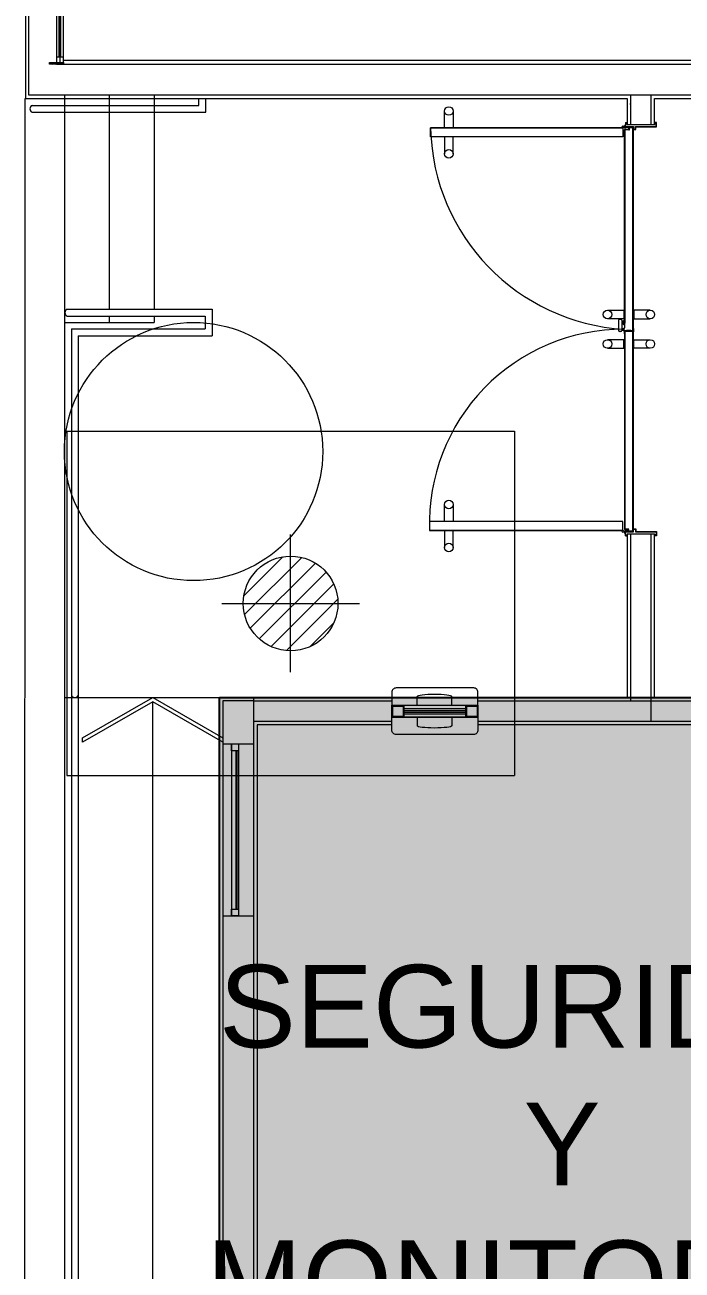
# Model space of a CAD drawing. Header units: millimetres. Extents: x 14 to 290, y 66 to 213.
# Drawn here: x 19.92 to 23.73, y 190.41 to 197.64 of the extents above; entities that cross this region are included whole.
import ezdxf

# ---------------------------------------------------------------- set-up
doc = ezdxf.new("R2010")
doc.units = ezdxf.units.MM
doc.linetypes.add('HIDDEN', pattern=[9.525, 6.35, -3.175])
for name, color, linetype, lineweight in [('OCASA_TODAS_r08$0$A_VENTANAS', 252, 'Continuous', 20), ('OCASA_TODAS_r08$0$CARP-BARRIDO', 252, 'Continuous', 15), ('OCASA_TODAS_r08$0$CARP-HERRAJES', 252, 'Continuous', 15), ('OCASA_TODAS_r08$0$CARP-HOJA', 252, 'Continuous', 20), ('OCASA_TODAS_r08$0$CARP-MARCO', 252, 'Continuous', 20), ('OCASA_TODAS_r08$0$CARPINTERIA', 252, 'Continuous', 15), ('OCASA_TODAS_r08$0$CGC COLUMNAS', 252, 'Continuous', 20), ('OCASA_TODAS_r08$0$CGC COLUMNAS EJES', 252, 'Continuous', 20), ('OCASA_TODAS_r08$0$CGC COLUMNAS HATCH', 252, 'Continuous', 20), ('OCASA_TODAS_r08$0$CGC VIGAS', 252, 'HIDDEN', 15), ('OCASA_TODAS_r08$0$MURO BLOQUE CEMENTO 12', 252, 'Continuous', 20), ('OCASA_TODAS_r08$0$MURO CEMENTO DE 12', 252, 'Continuous', 20), ('OCASA_TODAS_r08$0$MURO CERAMICO DE 12', 252, 'Continuous', 20), ('OCASA_TODAS_r08$0$MURO CERAMICO DE 18', 252, 'Continuous', 20), ('OCASA_TODAS_r08$0$RAMPA', 252, 'Continuous', 15), ('OCASA_TODAS_r08$0$REVOQUES', 251, 'Continuous', 15), ('OCASA_TODAS_r08$0$VEREDA', 251, 'Continuous', 15), ('OCASA_TODAS_r08$0$VIDRIO', 251, 'Continuous', 20)]:
    doc.layers.add(name, color=color, linetype=linetype, lineweight=lineweight)
doc.styles.add('IRI-OCASA-Layout R 9$0$Standard', font='arial.ttf')

# ---------------------------------------------------------------- blocks, each defined once
blk = doc.blocks.new('OCASA_TODAS_r08$0$EJES_DE_LA_COLUMNA')
at = {"layer": 'OCASA_TODAS_r08$0$CGC COLUMNAS EJES'}
for p, q in [((0, -0.5), (0, 0.5)), ((-0.5, 0), (0.5, 0))]:
    blk.add_line(p, q, dxfattribs=at)
blk = doc.blocks.new('OCASA_TODAS_r08$0$Estructura PB para Arquitectura')
at = {"layer": 'OCASA_TODAS_r08$0$CGC COLUMNAS'}
blk.add_circle((1099.658554, 421.178705, -0.000029), 0.275, dxfattribs=at)
at = {"layer": 'OCASA_TODAS_r08$0$CGC COLUMNAS HATCH'}
for p, q in [((1099.387176, 421.223188, -0.000029), (1099.614072, 421.450084, -0.000029)), ((1099.391246, 421.114121, -0.000029), (1099.723138, 421.446014, -0.000029)), ((1099.424536, 421.034274, -0.000029), (1099.802986, 421.412723, -0.000029)), ((1099.476232, 420.972833, -0.000029), (1099.864427, 421.361028, -0.000029)), ((1099.544849, 420.928313, -0.000029), (1099.908946, 421.29241, -0.000029)), ((1099.634438, 420.904765, -0.000029), (1099.932495, 421.202822, -0.000029)), ((1099.770197, 420.927387, -0.000029), (1099.909873, 421.067062, -0.000029))]:
    blk.add_line(p, q, dxfattribs=at)
at = {"layer": 'OCASA_TODAS_r08$0$CGC VIGAS', "lineweight": 9}
for p, q in [((1098.358345, 422.178589, -0.000029), (1100.958882, 422.178821, -0.000029)), ((1098.358345, 422.178589, -0.000029), (1098.358345, 420.178727, -0.000029)), ((1100.958882, 422.178821, -0.000029), (1100.958882, 420.17896, -0.000029)), ((1099.94114, 421.278928, -0.000029), (1099.941318, 421.278928, -0.000029)), ((1098.358345, 420.178727, -0.000029), (1100.958882, 420.17896, -0.000029))]:
    blk.add_line(p, q, dxfattribs=at)
at = {"layer": 'OCASA_TODAS_r08$0$CGC COLUMNAS EJES', "xscale": 0.8, "yscale": 0.8}
blk.add_blockref('OCASA_TODAS_r08$0$EJES_DE_LA_COLUMNA', (1099.658554, 421.178705, -0.000029), dxfattribs=at)
blk = doc.blocks.new('OCASA_TODAS_r08$0$sw6546456456')
for points in [[(-345.677484, -236.797996), (-344.677484, -236.797996)], [(-345.677484, -236.817996), (-345.677484, -236.797996), (-345.637484, -236.797996), (-345.637484, -236.817996)], [(-344.717484, -236.804996), (-345.637484, -236.804996)], [(-344.717484, -236.810996), (-345.637484, -236.810996)], [(-345.637484, -236.817996), (-345.637484, -236.837996), (-345.677484, -236.837996), (-345.677484, -236.817996)], [(-345.677484, -236.837996), (-344.677484, -236.837996)]]:
    blk.add_lwpolyline(points)
at = {"elevation": -0.000073}
for points in [[(-344.717484, -236.817996), (-344.717484, -236.797996), (-344.677484, -236.797996), (-344.677484, -236.817996)], [(-344.677484, -236.817996), (-344.677484, -236.837996), (-344.717484, -236.837996), (-344.717484, -236.817996)]]:
    blk.add_lwpolyline(points, dxfattribs=at)
blk = doc.blocks.new('OCASA_TODAS_r08$0$FACHADA 2 31_07_2014')
at = {"color": 4}
blk.add_lwpolyline([(-130.948301, -1087.56016), (-130.948301, -1087.52016), (-130.988301, -1087.52016), (-130.988301, -1087.56016)], close=True, dxfattribs=at)
at = {"layer": 'OCASA_TODAS_r08$0$CARP-HOJA'}
for p, q in [((-130.973301, -1087.52016), (-130.973301, -1086.406827)), ((-130.963301, -1087.52016), (-130.963301, -1086.406827))]:
    blk.add_line(p, q, dxfattribs=at)
at = {"layer": 'OCASA_TODAS_r08$0$CARPINTERIA'}
for points in [[(-130.988301, -1084.07666), (-130.988301, -1087.56016)], [(-130.948301, -1087.56016), (-130.948301, -1084.07666)]]:
    blk.add_lwpolyline(points, dxfattribs=at)
at = {"layer": 'OCASA_TODAS_r08$0$VIDRIO'}
for p, q in [((-130.969551, -1087.52016), (-130.969551, -1086.406827)), ((-130.967051, -1087.52016), (-130.967051, -1086.406827))]:
    blk.add_line(p, q, dxfattribs=at)

msp = doc.modelspace()

# ---------------------------------------------------------------- hatches: boundary and pattern name
h = msp.add_hatch(color=50)
h.dxf.hatch_style = 1
h.paths.add_polyline_path([(21.0453, 193.7332), (25.0257, 193.7332), (25.0257, 188.5956), (21.0453, 188.5956)])
at = {"layer": 'OCASA_TODAS_r08$0$CARP-HERRAJES'}
h = msp.add_hatch(dxfattribs=at)
h.set_pattern_fill('ANSI31', color=256, scale=0.001, style=0)
h.set_pattern_definition([(45, (9.3581322, 131.6133455), (-0.00224506403, 0.00224506403), [])])
h.paths.add_polyline_path([(20.1387, 197.4222), (20.0587, 197.4222), (20.0587, 197.4122), (20.1387, 197.4122)])

# ---------------------------------------------------------------- linework, layer by layer
at = {"color": 50}
msp.add_lwpolyline([(21.0453, 193.7332), (25.0257, 193.7332), (25.0257, 188.5956), (21.0453, 188.5956)], close=True, dxfattribs=at)
at = {"layer": 'OCASA_TODAS_r08$0$A_VENTANAS'}
for p, q in [((20.9258, 197.1722), (20.9258, 197.2122)), ((20.9658, 197.1322), (20.9658, 197.2122)), ((19.9582, 197.1722), (20.9258, 197.1722)), ((19.9582, 197.1322), (20.9658, 197.1322)), ((20.1611, 195.9887), (21.0029, 195.9887)), ((20.1611, 195.9487), (20.9629, 195.9487)), ((20.9629, 195.9487), (20.9629, 195.8745)), ((21.0029, 195.9887), (21.0029, 195.8345)), ((20.1853, 195.8745), (20.9629, 195.8745)), ((20.1853, 195.8745), (20.1853, 188.2338)), ((20.2253, 195.8345), (21.0029, 195.8345)), ((20.2253, 195.8345), (20.2253, 188.2338))]:
    msp.add_line(p, q, dxfattribs=at)
for centre, start, end in [((19.9662, 197.1522), 111.74213, 248.25787), ((20.1691, 195.9687), 111.74213, 248.25787), ((20.2053, 193.754), 201.74213, 338.25787)]:
    msp.add_arc(centre, 0.0215, start, end, dxfattribs=at)
at = {"layer": 'OCASA_TODAS_r08$0$CARP-BARRIDO'}
for p, q in [((22.3522, 197.0413), (22.3522, 197.1396)), ((22.4022, 197.1396), (22.4022, 197.0413)), ((23.3877, 197.0413), (22.2716, 197.0413)), ((22.3522, 196.9893), (22.3522, 196.8909)), ((22.4022, 196.8909), (22.4022, 196.9893)), ((22.3522, 194.7551), (22.3522, 194.8535)), ((22.4022, 194.8535), (22.4022, 194.7551)), ((23.3877, 194.7031), (22.2653, 194.7031)), ((22.3522, 194.7031), (22.3522, 194.6048)), ((22.4022, 194.6048), (22.4022, 194.7031))]:
    msp.add_line(p, q, dxfattribs=at)
for points in [[(23.3877, 196.9893), (22.2716, 196.9893), (22.2716, 197.0413), (23.3877, 197.0413)], [(23.3877, 194.7551), (22.2653, 194.7551), (22.2653, 194.7031), (23.3877, 194.7031)]]:
    msp.add_lwpolyline(points, close=True, dxfattribs=at)
for centre in [(22.3772, 197.1396), (22.3772, 196.8909), (22.3772, 194.8535), (22.3772, 194.6048)]:
    msp.add_circle(centre, 0.025, dxfattribs=at)
for centre, radius, start, end in [((23.4691, 197.0678), 1.1979, 181.51041, 266.45351), ((23.3935, 194.7435), 1.1287, 89.92039, 181.79705)]:
    msp.add_arc(centre, radius, start, end, dxfattribs=at)
at = {"layer": 'OCASA_TODAS_r08$0$CARP-HERRAJES'}
msp.add_lwpolyline([(20.0587, 197.4222), (20.1387, 197.4222), (20.1387, 197.4122), (20.0587, 197.4122)], close=True, dxfattribs=at)
at = {"layer": 'OCASA_TODAS_r08$0$CARP-HOJA'}
for p, q in [((23.2995, 195.9831), (23.3995, 195.9831)), ((23.3945, 195.9831), (23.3945, 195.9331)), ((23.5482, 195.9831), (23.4482, 195.9831)), ((23.4532, 195.9831), (23.4532, 195.9331)), ((23.3995, 195.9331), (23.2995, 195.9331)), ((23.3633, 195.9239), (23.3633, 195.8646)), ((23.3768, 195.9289), (23.3683, 195.9289)), ((23.3818, 195.9239), (23.3818, 195.8646)), ((23.3818, 195.8771), (23.3932, 195.8771)), ((23.3952, 195.9233), (23.3952, 195.8983)), ((23.4482, 195.9331), (23.5482, 195.9331)), ((23.3995, 195.8113), (23.2995, 195.8113)), ((23.3768, 195.8596), (23.3683, 195.8596)), ((23.3818, 195.8671), (23.3932, 195.8671)), ((23.3945, 195.7613), (23.3945, 195.8113)), ((23.4482, 195.8113), (23.5482, 195.8113)), ((23.4532, 195.7613), (23.4532, 195.8113)), ((23.2995, 195.7613), (23.3995, 195.7613)), ((23.5482, 195.7613), (23.4482, 195.7613))]:
    msp.add_line(p, q, dxfattribs=at)
for points in [[(23.3982, 195.9081), (23.3982, 197.0299, -0.414214), (23.3998, 197.0315), (23.4242, 197.0315), (23.4242, 197.0299), (23.3998, 197.0299), (23.3998, 195.9081)], [(23.402, 197.0547), (23.402, 197.0436), (23.4466, 197.0436, -0.414214), (23.447, 197.0432), (23.447, 197.0322)], [(23.4032, 197.0547), (23.4032, 197.0448), (23.4466, 197.0448, -0.414214), (23.4482, 197.0432), (23.4482, 197.0322)], [(23.4465, 195.8623), (23.4466, 197.0449), (23.4258, 197.0449), (23.4258, 197.0275), (23.4242, 197.0275), (23.4242, 197.0449, -0.414214), (23.4258, 197.0465), (23.4466, 197.0465, -0.414214), (23.4482, 197.0449), (23.4482, 195.8622)], [(23.3982, 197.0183), (23.3982, 195.882), (23.3953, 195.8771, 0.137265), (23.395, 195.8763), (23.395, 195.8607, 0.9375), (23.3982, 195.8607), (23.3982, 195.8607), (23.4467, 195.8607, 0.414214), (23.4482, 195.8622), (23.4482, 195.8622)], [(23.3966, 195.8608), (23.3966, 195.8758, -0.137265), (23.3969, 195.8767), (23.3996, 195.8812, 0.137265), (23.3998, 195.882), (23.3998, 197.0178)], [(23.4465, 195.8752), (23.4465, 195.8623), (23.3982, 195.8623, 0.414214), (23.3966, 195.8607)], [(23.3982, 195.8458), (23.3982, 195.8591, -0.414214), (23.3998, 195.8607), (23.4482, 195.8607), (23.4482, 195.8752, -0.9375), (23.4514, 195.8752), (23.4514, 195.8596, -0.137265), (23.4512, 195.8588), (23.4482, 195.8539), (23.4482, 194.6954)], [(23.4466, 194.6954), (23.4466, 195.8539, -0.137265), (23.4469, 195.8548), (23.4496, 195.8593, 0.137265), (23.4498, 195.8601), (23.4498, 195.8751)], [(23.3982, 195.8458), (23.3982, 194.7104, 0.414214), (23.3998, 194.7088), (23.4242, 194.7088), (23.4242, 194.7104), (23.3998, 194.7104)], [(23.4498, 195.8607, -0.414214), (23.4482, 195.8591), (23.3998, 195.8591), (23.3998, 194.7104)], [(23.402, 194.6897), (23.402, 194.7008), (23.4466, 194.7008, 0.414214), (23.447, 194.7012), (23.447, 194.7122)], [(23.4032, 194.6897), (23.4032, 194.6996), (23.4466, 194.6996, 0.414214), (23.4482, 194.7012), (23.4482, 194.7122)]]:
    msp.add_lwpolyline(points, format="xyb", dxfattribs=at)
msp.add_lwpolyline([(23.3994, 197.0547), (23.3994, 197.0338)], dxfattribs=at)
for points in [[(23.3982, 195.9233), (23.3982, 195.8983), (23.3952, 195.8983), (23.3932, 195.9003), (23.3932, 195.9213), (23.3952, 195.9233)], [(23.4355, 195.8623), (23.4355, 195.8643), (23.4105, 195.8643), (23.4105, 195.8623)]]:
    msp.add_lwpolyline(points, close=True, dxfattribs=at)
for centre in [(23.2995, 195.9581), (23.5482, 195.9581), (23.2995, 195.7863), (23.5482, 195.7863)]:
    msp.add_circle(centre, 0.025, dxfattribs=at)
for centre, radius, start, end in [((23.4007, 197.0547), 0.0025, 0, 180), ((23.4007, 197.0547), 0.0013, 0, 180), ((23.3683, 195.9239), 0.005, 90, 180), ((23.3768, 195.9239), 0.005, 0, 90), ((23.3683, 195.8646), 0.005, 180, 270), ((23.3768, 195.8646), 0.005, 270, 0), ((23.4007, 194.6897), 0.0025, 180, 0), ((23.4007, 194.6897), 0.0013, 180, 0)]:
    msp.add_arc(centre, radius, start, end, dxfattribs=at)
at = {"layer": 'OCASA_TODAS_r08$0$CARP-MARCO'}
for p, q in [((23.4032, 197.0722), (23.4032, 197.0472)), ((23.4032, 197.0722), (23.4132, 197.0722)), ((23.4032, 197.0472), (23.4482, 197.0472)), ((23.4048, 197.0706), (23.4048, 197.0488)), ((23.4116, 197.0706), (23.4048, 197.0706)), ((23.4048, 197.0488), (23.4498, 197.0488)), ((23.4116, 197.0622), (23.4116, 197.0706)), ((23.4132, 197.0622), (23.4116, 197.0622)), ((23.4132, 197.0722), (23.4132, 197.0622)), ((23.4482, 197.0472), (23.4482, 197.0322)), ((23.4482, 197.0322), (23.4632, 197.0322)), ((23.4498, 197.0488), (23.4498, 197.0338)), ((23.4498, 197.0338), (23.4616, 197.0338)), ((23.4616, 197.0338), (23.4616, 197.0488)), ((23.4616, 197.0488), (23.5816, 197.0488)), ((23.4632, 197.0322), (23.4632, 197.0472)), ((23.4632, 197.0472), (23.5832, 197.0472)), ((23.5832, 197.0722), (23.5732, 197.0722)), ((23.5732, 197.0722), (23.5732, 197.0622)), ((23.5732, 197.0622), (23.5748, 197.0622)), ((23.5748, 197.0622), (23.5748, 197.0706)), ((23.5748, 197.0706), (23.5816, 197.0706)), ((23.5816, 197.0488), (23.5816, 197.0706)), ((23.5832, 197.0472), (23.5832, 197.0722)), ((23.4032, 194.6722), (23.4032, 194.6972)), ((23.4032, 194.6972), (23.4482, 194.6972)), ((23.4032, 194.6722), (23.4132, 194.6722)), ((23.4048, 194.6738), (23.4048, 194.6956)), ((23.4048, 194.6956), (23.4498, 194.6956)), ((23.4116, 194.6738), (23.4048, 194.6738)), ((23.4132, 194.6822), (23.4116, 194.6822)), ((23.4116, 194.6822), (23.4116, 194.6738)), ((23.4132, 194.6722), (23.4132, 194.6822)), ((23.4482, 194.6972), (23.4482, 194.7122)), ((23.4482, 194.7122), (23.4632, 194.7122)), ((23.4498, 194.6956), (23.4498, 194.7106)), ((23.4498, 194.7106), (23.4616, 194.7106)), ((23.4616, 194.7106), (23.4616, 194.6956)), ((23.4616, 194.6956), (23.5816, 194.6956)), ((23.4632, 194.7122), (23.4632, 194.6972)), ((23.4632, 194.6972), (23.5832, 194.6972)), ((23.5732, 194.6722), (23.5732, 194.6822)), ((23.5732, 194.6822), (23.5748, 194.6822)), ((23.5832, 194.6722), (23.5732, 194.6722)), ((23.5748, 194.6822), (23.5748, 194.6738)), ((23.5748, 194.6738), (23.5816, 194.6738)), ((23.5816, 194.6956), (23.5816, 194.6738)), ((23.5832, 194.6972), (23.5832, 194.6722))]:
    msp.add_line(p, q, dxfattribs=at)
for centre, radius in [((23.3902, 197.0472), 0.006), ((23.3902, 197.0472), 0.005), ((23.3902, 194.6972), 0.006), ((23.3902, 194.6972), 0.005)]:
    msp.add_circle(centre, radius, dxfattribs=at)
at = {"layer": 'OCASA_TODAS_r08$0$CARPINTERIA'}
for p, q in [((22.1934, 193.6882), (22.1934, 193.7382)), ((22.395, 193.6882), (22.395, 193.7382)), ((22.1171, 193.6682), (22.4771, 193.6682)), ((22.1171, 193.6682), (22.4771, 193.6682)), ((22.1171, 193.6582), (22.4771, 193.6582)), ((22.1171, 193.6582), (22.4771, 193.6582)), ((22.1171, 193.6482), (22.4771, 193.6482)), ((22.1171, 193.6482), (22.4771, 193.6482)), ((22.1171, 193.6382), (22.4771, 193.6382)), ((22.1934, 193.6182), (22.1934, 193.5682)), ((22.395, 193.6182), (22.395, 193.5682))]:
    msp.add_line(p, q, dxfattribs=at)
for points in [[(22.0471, 193.6882), (22.5471, 193.6882), (22.5471, 193.7632, 0.414214), (22.5221, 193.7882), (22.0721, 193.7882, 0.414214), (22.0471, 193.7632)], [(22.0471, 193.6182), (22.5471, 193.6182), (22.5471, 193.5432, -0.414214), (22.5221, 193.5182), (22.0721, 193.5182, -0.414214), (22.0471, 193.5432)]]:
    msp.add_lwpolyline(points, format="xyb", close=True, dxfattribs=at)
for points in [[(22.0471, 193.6882), (22.1171, 193.6882), (22.1171, 193.6182), (22.0471, 193.6182)], [(22.0471, 193.6882), (22.5471, 193.6882), (22.5471, 193.6182), (22.0471, 193.6182)], [(22.0521, 193.6832), (22.1121, 193.6832), (22.1121, 193.6232), (22.0521, 193.6232)], [(22.4771, 193.6882), (22.5471, 193.6882), (22.5471, 193.6182), (22.4771, 193.6182)], [(22.4821, 193.6832), (22.5421, 193.6832), (22.5421, 193.6232), (22.4821, 193.6232)]]:
    msp.add_lwpolyline(points, close=True, dxfattribs=at)
msp.add_ellipse((22.2942, 193.7382), major_axis=(-0.1008, 0), ratio=0.124035, start_param=3.141593, end_param=6.283185, dxfattribs=at)
at = {"layer": 'OCASA_TODAS_r08$0$CARPINTERIA', "extrusion": (0, 0, -1)}
msp.add_ellipse((22.2942, 193.5682), major_axis=(-0.1008, 0), ratio=0.124035, start_param=3.141593, end_param=6.283185, dxfattribs=at)
at = {"layer": 'OCASA_TODAS_r08$0$MURO BLOQUE CEMENTO 12'}
for points in [[(23.4331, 197.2322), (23.4331, 197.0622), (23.5531, 197.0622), (23.5531, 197.2322)], [(23.5532, 193.5932), (23.5532, 194.6822), (23.4332, 194.6822), (23.4331, 193.7132)]]:
    msp.add_lwpolyline(points, dxfattribs=at)
at = {"layer": 'OCASA_TODAS_r08$0$MURO CEMENTO DE 12'}
msp.add_line((23.4331, 197.1783), (23.4331, 197.1836), dxfattribs=at)
for points in [[(22.0471, 193.5932), (21.2453, 193.5932), (21.2453, 193.7332)], [(21.2453, 193.7132), (22.0471, 193.7132)], [(22.5471, 193.7132), (23.5532, 193.7132)], [(23.5532, 193.5932), (22.5471, 193.5932)]]:
    msp.add_lwpolyline(points, dxfattribs=at)
at = {"layer": 'OCASA_TODAS_r08$0$MURO CERAMICO DE 12'}
msp.add_lwpolyline([(23.5532, 193.7132), (23.8142, 193.7132), (23.8142, 193.5932), (23.5532, 193.5932)], dxfattribs=at)
at = {"layer": 'OCASA_TODAS_r08$0$MURO CERAMICO DE 18'}
for p, q in [((21.0653, 193.464), (21.2453, 193.464)), ((21.0653, 192.464), (21.2453, 192.464))]:
    msp.add_line(p, q, dxfattribs=at)
for points in [[(24.7887, 208.4222), (20.1187, 208.4222), (20.1187, 197.4122), (26.7753, 197.4122), (26.7753, 197.2322), (19.9387, 197.2322), (19.9387, 208.6022), (24.7887, 208.6022)], [(21.2453, 193.7132), (21.2453, 193.7132), (21.0653, 193.7132), (21.0653, 188.3332), (21.2453, 188.3332), (21.2453, 193.7132), (21.2453, 193.7132), (21.2453, 193.7132)]]:
    msp.add_lwpolyline(points, dxfattribs=at)
at = {"layer": 'OCASA_TODAS_r08$0$RAMPA'}
msp.add_circle((20.8953, 195.1616), 0.75, dxfattribs=at)
at = {"layer": 'OCASA_TODAS_r08$0$REVOQUES'}
for points in [[(24.7646, 208.6222), (19.9187, 208.6222), (19.9187, 197.2122), (23.4131, 197.2122), (23.4131, 197.0622), (23.5731, 197.0622), (23.5731, 197.2122), (26.6353, 197.2122), (26.6353, 197.0614), (26.7953, 197.0614), (26.7953, 197.4322), (24.9018, 197.4322)], [(24.9018, 197.4322), (24.9018, 199.7464), (24.7618, 199.7464), (24.7618, 197.4322), (20.1387, 197.4322), (20.1387, 200.8957)], [(23.8142, 193.733), (23.5731, 193.7332), (23.5732, 194.6822), (23.4132, 194.6822), (23.4131, 193.7332), (22.5471, 193.7332)], [(22.0471, 193.7332), (21.0453, 193.7332), (21.0453, 188.3132), (22.0626, 188.3132)], [(22.0471, 193.5732), (21.2653, 193.5732), (21.2653, 188.4732), (22.0626, 188.4732)], [(23.8142, 193.5732), (22.5471, 193.5732)]]:
    msp.add_lwpolyline(points, dxfattribs=at)
at = {"layer": 'OCASA_TODAS_r08$0$VEREDA'}
for p, q in [((19.9153, 186.5158), (19.9165, 197.213)), ((20.1453, 197.2332), (20.1453, 195.9116)), ((20.4053, 197.2332), (20.4053, 195.9887)), ((20.6653, 197.2332), (20.6653, 195.9887)), ((20.4053, 195.9487), (20.4053, 195.9116)), ((20.6653, 195.9487), (20.6653, 195.9116)), ((20.1453, 195.9116), (20.1453, 188.3132)), ((20.1453, 195.9116), (20.6653, 195.9116)), ((20.1453, 195.9116), (20.6653, 195.9116)), ((20.1453, 193.7332), (21.0653, 193.7332)), ((20.6578, 188.3132), (20.6578, 193.7082))]:
    msp.add_line(p, q, dxfattribs=at)
msp.add_lwpolyline([(20.6578, 193.7082), (20.2503, 193.4727), (20.2503, 193.4977), (20.6578, 193.7332), (21.0653, 193.4977), (21.0653, 193.4727)], close=True, dxfattribs=at)

# ---------------------------------------------------------------- block references
at = {"color": 31, "true_color": 0xfebd57}
msp.add_blockref('OCASA_TODAS_r08$0$Estructura PB para Arquitectura', (-1078.1999, -226.8995), dxfattribs=at)
at = {"layer": 'OCASA_TODAS_r08$0$CARPINTERIA'}
msp.add_blockref('OCASA_TODAS_r08$0$FACHADA 2 31_07_2014', (151.087, 1284.9723, 0), dxfattribs=at)
at = {"layer": 'OCASA_TODAS_r08$0$CARPINTERIA', "rotation": 270}
msp.add_blockref('OCASA_TODAS_r08$0$sw6546456456', (257.9533, -152.2135, 0), dxfattribs=at)

# ---------------------------------------------------------------- texts
at = {"color": 7, "insert": (21.556, 190.0926, 0), "char_height": 0.48, "attachment_point": 7, "style": 'IRI-OCASA-Layout R 9$0$Standard'}
msp.add_mtext_dynamic_manual_height_columns('\\pxqc;SEGURIDAD Y MONITOREO', width=2.958753, gutter_width=12.5, heights=[0], dxfattribs=at)

doc.saveas('drawing.dxf')
